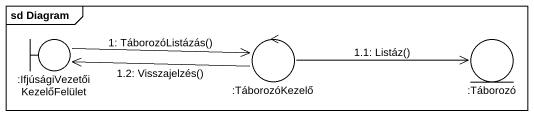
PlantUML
@startuml
mainframe sd Diagram
boundary ":IfjúságiVezetőiKezelőFelület" as IfjúságiVezetőiKezelőFelület
control ":TáborozóKezelő" as TáborozóKezelő
entity ":Táborozó" as Táborozó
IfjúságiVezetőiKezelőFelület -right-> TáborozóKezelő : 1: TáborozóListázás()
TáborozóKezelő -right-> Táborozó : 1.1: Listáz()
TáborozóKezelő -left-> IfjúságiVezetőiKezelőFelület : 1.2: Visszajelzés()
@enduml
